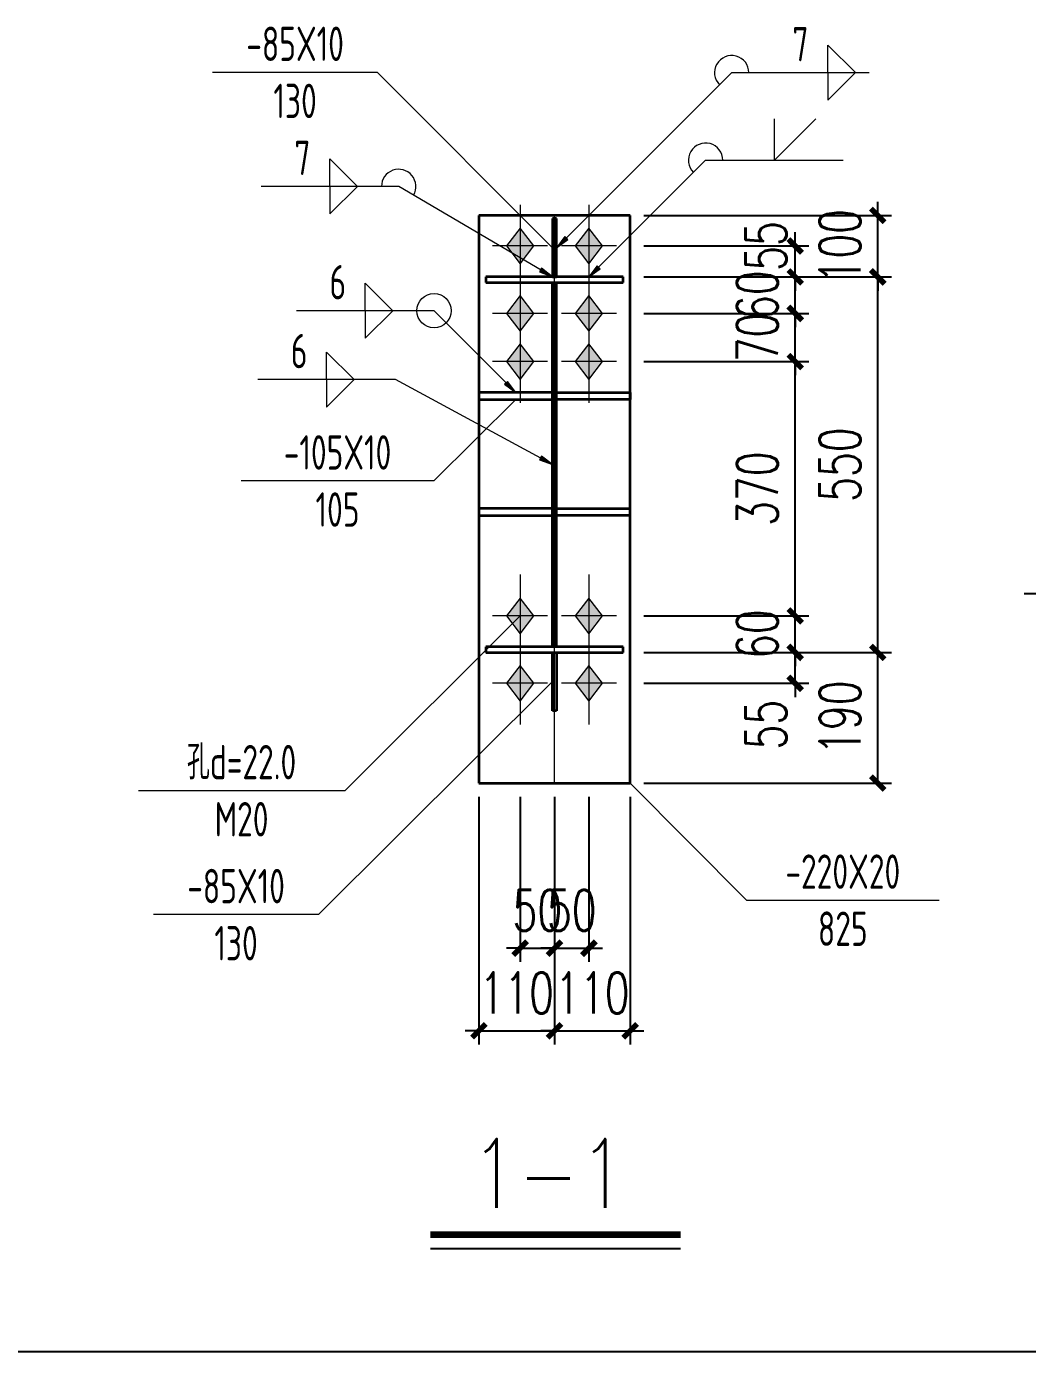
# Model space of a CAD drawing. Extents: x -33967 to 1773478, y -1022458 to -784650.
# Drawn here: x 1742722 to 1750000, y -988052 to -978422 of the extents above; entities that cross this region are included whole.
import ezdxf
from ezdxf.enums import TextEntityAlignment as Align

# ---------------------------------------------------------------- set-up
doc = ezdxf.new("R2010")
doc.units = 0
doc.header["$LTSCALE"] = 1000
doc.header["$MEASUREMENT"] = 0
doc.linetypes.add('线型6', pattern=[8.75, 5, -1.25, 1.25, -1.25])
for name, color, linetype, lineweight in [('10', 9, 'Continuous', 18), ('20', 2, 'Continuous', 35), ('焊缝标注', 9, 'Continuous', 18), ('螺栓孔标注', 9, 'Continuous', 18), ('钢板标注', 9, 'Continuous', 18)]:
    doc.layers.add(name, color=color, linetype=linetype, lineweight=lineweight)
for name, color, linetype in [('ADIM', 3, 'Continuous'), ('AXIS', 3, 'Continuous'), ('GL', 150, 'Continuous'), ('PUB_TEXT', 7, 'Continuous')]:
    doc.layers.add(name, color=color, linetype=linetype)
doc.styles.add('_TCH_DIM_T3', font='SIMPLEX', dxfattribs={"width": 0.705882, "bigfont": 'GBCBIG'})
doc.styles.add('FromPkpm', font='Pkpmeng', dxfattribs={"width": 0.7, "bigfont": 'Pkpmchn'})
doc.styles.add('SIM-TSSC', font='simplex.shx', dxfattribs={"width": 0.8, "bigfont": 'tssdchn.shx'})
doc.dimstyles.new('TCH_100_5', dxfattribs={"dimtxt": 297.5, "dimasz": 100, "dimexe": 100, "dimexo": 100, "dimgap": 126.25, "dimtad": 1, "dimdec": 0, "dimlfac": 0.2, "dimzin": 0, "dimdsep": 46, "dimtxsty": '_TCH_DIM_T3', "dimblk": 'ARCHTICK', "dimcen": 0.09, "dimclrd": 126, "dimclre": 126, "dimclrt": 7, "dimazin": 2, "dimtfac": 1, "dimtdec": 0, "dimtix": 1, "dimtmove": 2, "dimatfit": 3, "dimfxl": 1, "dimtolj": 1, "dimtzin": 0, "dimarcsym": 0})

# ---------------------------------------------------------------- blocks, each defined once
blk = doc.blocks.new('_ArchTick')
at = {"color": 0, "linetype": 'ByBlock', "const_width": 0.4}
blk.add_lwpolyline([(-0.5, -0.5), (0.5, 0.5)], dxfattribs=at)
blk = doc.blocks.new('*D629')
at = {"layer": 'Defpoints', "color": 0, "transparency": 16777216}
for p in [(1747111.1, -980017.4), (1748311.1, -980017.4), (1747111.1, -980242.4)]:
    blk.add_point(p, dxfattribs=at)
at = {"layer": 'GL', "color": 126, "lineweight": -2, "transparency": 16777216}
for p, q in [((1748311.1, -980017.4), (1748311.1, -979917.4)), ((1747211.1, -980017.4), (1748411.1, -980017.4)), ((1748311.1, -980242.4), (1748311.1, -980017.4)), ((1747211.1, -980242.4), (1748411.1, -980242.4)), ((1748311.1, -980242.4), (1748311.1, -980342.4))]:
    blk.add_line(p, q, dxfattribs=at)
at = {"layer": 'GL', "color": 126, "lineweight": -2, "transparency": 16777216, "xscale": 100, "yscale": 100, "zscale": 100}
for p, rotation in [((1748311.1, -980017.4), 270), ((1748311.1, -980242.4), 90)]:
    blk.add_blockref('_ArchTick', p, dxfattribs=dict(at, rotation=rotation))
at = {"layer": 'GL', "color": 7, "transparency": 16777216, "insert": (1748098.6, -980017.4), "char_height": 297.5, "attachment_point": 5, "rotation": 90, "style": '_TCH_DIM_T3'}
blk.add_mtext('\\A1;55', dxfattribs=at)
blk = doc.blocks.new('*D630')
at = {"layer": 'Defpoints', "color": 0, "transparency": 16777216}
for p in [(1747111.1, -980242.4), (1748311.1, -980242.4), (1747111.1, -980507.4)]:
    blk.add_point(p, dxfattribs=at)
at = {"layer": 'GL', "color": 126, "lineweight": -2, "transparency": 16777216}
for p, q in [((1748311.1, -980242.4), (1748311.1, -980142.4)), ((1747211.1, -980242.4), (1748411.1, -980242.4)), ((1748311.1, -980507.4), (1748311.1, -980242.4)), ((1747211.1, -980507.4), (1748411.1, -980507.4)), ((1748311.1, -980507.4), (1748311.1, -980607.4))]:
    blk.add_line(p, q, dxfattribs=at)
at = {"layer": 'GL', "color": 126, "lineweight": -2, "transparency": 16777216, "xscale": 100, "yscale": 100, "zscale": 100}
for p, rotation in [((1748311.1, -980242.4), 270), ((1748311.1, -980507.4), 90)]:
    blk.add_blockref('_ArchTick', p, dxfattribs=dict(at, rotation=rotation))
at = {"layer": 'GL', "color": 7, "transparency": 16777216, "insert": (1748036.1, -980374.9), "char_height": 297.5, "attachment_point": 5, "rotation": 90, "style": '_TCH_DIM_T3'}
blk.add_mtext('\\A1;60', dxfattribs=at)
blk = doc.blocks.new('*D631')
at = {"layer": 'Defpoints', "color": 0, "transparency": 16777216}
for p in [(1747111.1, -980507.4), (1748311.1, -980507.4), (1747111.1, -980857.4)]:
    blk.add_point(p, dxfattribs=at)
at = {"layer": 'GL', "color": 126, "lineweight": -2, "transparency": 16777216}
for p, q in [((1748311.1, -980507.4), (1748311.1, -980407.4)), ((1747211.1, -980507.4), (1748411.1, -980507.4)), ((1748311.1, -980857.4), (1748311.1, -980507.4)), ((1747211.1, -980857.4), (1748411.1, -980857.4)), ((1748311.1, -980857.4), (1748311.1, -980957.4))]:
    blk.add_line(p, q, dxfattribs=at)
at = {"layer": 'GL', "color": 126, "lineweight": -2, "transparency": 16777216, "xscale": 100, "yscale": 100, "zscale": 100}
for p, rotation in [((1748311.1, -980507.4), 270), ((1748311.1, -980857.4), 90)]:
    blk.add_blockref('_ArchTick', p, dxfattribs=dict(at, rotation=rotation))
at = {"layer": 'GL', "color": 7, "transparency": 16777216, "insert": (1748036.1, -980682.4), "char_height": 297.5, "attachment_point": 5, "rotation": 90, "style": '_TCH_DIM_T3'}
blk.add_mtext('\\A1;70', dxfattribs=at)
blk = doc.blocks.new('*D632')
at = {"layer": 'Defpoints', "color": 0, "transparency": 16777216}
for p in [(1747111.1, -982970.8), (1748311.1, -982970.8), (1747111.1, -983195.8)]:
    blk.add_point(p, dxfattribs=at)
at = {"layer": 'GL', "color": 126, "lineweight": -2, "transparency": 16777216}
for p, q in [((1748311.1, -982970.8), (1748311.1, -982870.8)), ((1747211.1, -982970.8), (1748411.1, -982970.8)), ((1748311.1, -983195.8), (1748311.1, -982970.8)), ((1747211.1, -983195.8), (1748411.1, -983195.8)), ((1748311.1, -983195.8), (1748311.1, -983295.8))]:
    blk.add_line(p, q, dxfattribs=at)
at = {"layer": 'GL', "color": 126, "lineweight": -2, "transparency": 16777216, "xscale": 100, "yscale": 100, "zscale": 100}
for p, rotation in [((1748311.1, -982970.8), 270), ((1748311.1, -983195.8), 90)]:
    blk.add_blockref('_ArchTick', p, dxfattribs=dict(at, rotation=rotation))
at = {"layer": 'GL', "color": 7, "transparency": 16777216, "insert": (1748098.6, -983496.3), "char_height": 297.5, "attachment_point": 5, "rotation": 90, "style": '_TCH_DIM_T3'}
blk.add_mtext('\\A1;55', dxfattribs=at)
blk = doc.blocks.new('*D633')
at = {"layer": 'Defpoints', "color": 0, "transparency": 16777216}
for p in [(1747111.1, -982705.8), (1748311.1, -982705.8), (1747111.1, -982970.8)]:
    blk.add_point(p, dxfattribs=at)
at = {"layer": 'GL', "color": 126, "lineweight": -2, "transparency": 16777216}
for p, q in [((1748311.1, -982705.8), (1748311.1, -982605.8)), ((1747211.1, -982705.8), (1748411.1, -982705.8)), ((1748311.1, -982970.8), (1748311.1, -982705.8)), ((1747211.1, -982970.8), (1748411.1, -982970.8)), ((1748311.1, -982970.8), (1748311.1, -983070.8))]:
    blk.add_line(p, q, dxfattribs=at)
at = {"layer": 'GL', "color": 126, "lineweight": -2, "transparency": 16777216, "xscale": 100, "yscale": 100, "zscale": 100}
for p, rotation in [((1748311.1, -982705.8), 270), ((1748311.1, -982970.8), 90)]:
    blk.add_blockref('_ArchTick', p, dxfattribs=dict(at, rotation=rotation))
at = {"layer": 'GL', "color": 7, "transparency": 16777216, "insert": (1748036.1, -982838.3), "char_height": 297.5, "attachment_point": 5, "rotation": 90, "style": '_TCH_DIM_T3'}
blk.add_mtext('\\A1;60', dxfattribs=at)
blk = doc.blocks.new('*D634')
at = {"layer": 'Defpoints', "color": 0, "transparency": 16777216}
for p in [(1747111.1, -980857.4), (1748311.1, -980857.4), (1747111.1, -982705.8)]:
    blk.add_point(p, dxfattribs=at)
at = {"layer": 'GL', "color": 126, "lineweight": -2, "transparency": 16777216}
for p, q in [((1747211.1, -980857.4), (1748411.1, -980857.4)), ((1748311.1, -982705.8), (1748311.1, -980857.4)), ((1747211.1, -982705.8), (1748411.1, -982705.8))]:
    blk.add_line(p, q, dxfattribs=at)
at = {"layer": 'GL', "color": 126, "lineweight": -2, "transparency": 16777216, "xscale": 100, "yscale": 100, "zscale": 100}
for p, rotation in [((1748311.1, -980857.4), 90), ((1748311.1, -982705.8), 270)]:
    blk.add_blockref('_ArchTick', p, dxfattribs=dict(at, rotation=rotation))
at = {"layer": 'GL', "color": 7, "transparency": 16777216, "insert": (1748036.1, -981781.6), "char_height": 297.5, "attachment_point": 5, "rotation": 90, "style": '_TCH_DIM_T3'}
blk.add_mtext('\\A1;370', dxfattribs=at)
blk = doc.blocks.new('*D635')
at = {"layer": 'Defpoints', "color": 0, "transparency": 16777216}
for p in [(1746311.1, -983920.8), (1746561.1, -983920.8), (1746561.1, -985120.8)]:
    blk.add_point(p, dxfattribs=at)
at = {"layer": 'GL', "color": 126, "lineweight": -2, "transparency": 16777216}
for p, q in [((1746311.1, -984020.8), (1746311.1, -985220.8)), ((1746561.1, -984020.8), (1746561.1, -985220.8)), ((1746311.1, -985120.8), (1746211.1, -985120.8)), ((1746311.1, -985120.8), (1746561.1, -985120.8)), ((1746561.1, -985120.8), (1746661.1, -985120.8))]:
    blk.add_line(p, q, dxfattribs=at)
at = {"layer": 'GL', "color": 126, "lineweight": -2, "transparency": 16777216, "xscale": 100, "yscale": 100, "zscale": 100}
blk.add_blockref('_ArchTick', (1746311.1, -985120.8), dxfattribs=at)
at = {"layer": 'GL', "color": 126, "lineweight": -2, "transparency": 16777216, "xscale": 100, "yscale": 100, "zscale": 100, "rotation": 180}
blk.add_blockref('_ArchTick', (1746561.1, -985120.8), dxfattribs=at)
at = {"layer": 'GL', "color": 7, "transparency": 16777216, "insert": (1746436.1, -984845.8), "char_height": 297.5, "attachment_point": 5, "style": '_TCH_DIM_T3'}
blk.add_mtext('\\A1;50', dxfattribs=at)
blk = doc.blocks.new('*D636')
at = {"layer": 'Defpoints', "color": 0, "transparency": 16777216}
for p in [(1746561.1, -983920.8), (1746811.1, -983920.8), (1746811.1, -985120.8)]:
    blk.add_point(p, dxfattribs=at)
at = {"layer": 'GL', "color": 126, "lineweight": -2, "transparency": 16777216}
for p, q in [((1746561.1, -984020.8), (1746561.1, -985220.8)), ((1746811.1, -984020.8), (1746811.1, -985220.8)), ((1746561.1, -985120.8), (1746461.1, -985120.8)), ((1746561.1, -985120.8), (1746811.1, -985120.8)), ((1746811.1, -985120.8), (1746911.1, -985120.8))]:
    blk.add_line(p, q, dxfattribs=at)
at = {"layer": 'GL', "color": 126, "lineweight": -2, "transparency": 16777216, "xscale": 100, "yscale": 100, "zscale": 100}
blk.add_blockref('_ArchTick', (1746561.1, -985120.8), dxfattribs=at)
at = {"layer": 'GL', "color": 126, "lineweight": -2, "transparency": 16777216, "xscale": 100, "yscale": 100, "zscale": 100, "rotation": 180}
blk.add_blockref('_ArchTick', (1746811.1, -985120.8), dxfattribs=at)
at = {"layer": 'GL', "color": 7, "transparency": 16777216, "insert": (1746686.1, -984845.8), "char_height": 297.5, "attachment_point": 5, "style": '_TCH_DIM_T3'}
blk.add_mtext('\\A1;50', dxfattribs=at)
blk = doc.blocks.new('*D637')
at = {"layer": 'Defpoints', "color": 0, "transparency": 16777216}
for p in [(1746011.1, -983920.8), (1746561.1, -983920.8), (1746561.1, -985720.8)]:
    blk.add_point(p, dxfattribs=at)
at = {"layer": 'GL', "color": 126, "lineweight": -2, "transparency": 16777216}
for p, q in [((1746011.1, -984020.8), (1746011.1, -985820.8)), ((1746561.1, -984020.8), (1746561.1, -985820.8)), ((1746011.1, -985720.8), (1745911.1, -985720.8)), ((1746011.1, -985720.8), (1746561.1, -985720.8)), ((1746561.1, -985720.8), (1746661.1, -985720.8))]:
    blk.add_line(p, q, dxfattribs=at)
at = {"layer": 'GL', "color": 126, "lineweight": -2, "transparency": 16777216, "xscale": 100, "yscale": 100, "zscale": 100}
blk.add_blockref('_ArchTick', (1746011.1, -985720.8), dxfattribs=at)
at = {"layer": 'GL', "color": 126, "lineweight": -2, "transparency": 16777216, "xscale": 100, "yscale": 100, "zscale": 100, "rotation": 180}
blk.add_blockref('_ArchTick', (1746561.1, -985720.8), dxfattribs=at)
at = {"layer": 'GL', "color": 7, "transparency": 16777216, "insert": (1746286.1, -985445.8), "char_height": 297.5, "attachment_point": 5, "style": '_TCH_DIM_T3'}
blk.add_mtext('\\A1;110', dxfattribs=at)
blk = doc.blocks.new('*D638')
at = {"layer": 'Defpoints', "color": 0, "transparency": 16777216}
for p in [(1746561.1, -983920.8), (1747111.1, -983920.8), (1747111.1, -985720.8)]:
    blk.add_point(p, dxfattribs=at)
at = {"layer": 'GL', "color": 126, "lineweight": -2, "transparency": 16777216}
for p, q in [((1746561.1, -984020.8), (1746561.1, -985820.8)), ((1747111.1, -984020.8), (1747111.1, -985820.8)), ((1746561.1, -985720.8), (1746461.1, -985720.8)), ((1746561.1, -985720.8), (1747111.1, -985720.8)), ((1747111.1, -985720.8), (1747211.1, -985720.8))]:
    blk.add_line(p, q, dxfattribs=at)
at = {"layer": 'GL', "color": 126, "lineweight": -2, "transparency": 16777216, "xscale": 100, "yscale": 100, "zscale": 100}
blk.add_blockref('_ArchTick', (1746561.1, -985720.8), dxfattribs=at)
at = {"layer": 'GL', "color": 126, "lineweight": -2, "transparency": 16777216, "xscale": 100, "yscale": 100, "zscale": 100, "rotation": 180}
blk.add_blockref('_ArchTick', (1747111.1, -985720.8), dxfattribs=at)
at = {"layer": 'GL', "color": 7, "transparency": 16777216, "insert": (1746836.1, -985445.8), "char_height": 297.5, "attachment_point": 5, "style": '_TCH_DIM_T3'}
blk.add_mtext('\\A1;110', dxfattribs=at)
blk = doc.blocks.new('*D639')
at = {"layer": 'Defpoints', "color": 0, "transparency": 16777216}
for p in [(1747111.1, -982970.8), (1748911.1, -982970.8), (1747111.1, -983920.8)]:
    blk.add_point(p, dxfattribs=at)
at = {"layer": 'GL', "color": 126, "lineweight": -2, "transparency": 16777216}
for p, q in [((1747211.1, -982970.8), (1749011.1, -982970.8)), ((1748911.1, -983920.8), (1748911.1, -982970.8)), ((1747211.1, -983920.8), (1749011.1, -983920.8))]:
    blk.add_line(p, q, dxfattribs=at)
at = {"layer": 'GL', "color": 126, "lineweight": -2, "transparency": 16777216, "xscale": 100, "yscale": 100, "zscale": 100}
for p, rotation in [((1748911.1, -982970.8), 90), ((1748911.1, -983920.8), 270)]:
    blk.add_blockref('_ArchTick', p, dxfattribs=dict(at, rotation=rotation))
at = {"layer": 'GL', "color": 7, "transparency": 16777216, "insert": (1748636.1, -983445.8), "char_height": 297.5, "attachment_point": 5, "rotation": 90, "style": '_TCH_DIM_T3'}
blk.add_mtext('\\A1;190', dxfattribs=at)
blk = doc.blocks.new('*D640')
at = {"layer": 'Defpoints', "color": 0, "transparency": 16777216}
for p in [(1747111.1, -980242.4), (1748911.1, -980242.4), (1747111.1, -982970.8)]:
    blk.add_point(p, dxfattribs=at)
at = {"layer": 'GL', "color": 126, "lineweight": -2, "transparency": 16777216}
for p, q in [((1747211.1, -980242.4), (1749011.1, -980242.4)), ((1748911.1, -982970.8), (1748911.1, -980242.4)), ((1747211.1, -982970.8), (1749011.1, -982970.8))]:
    blk.add_line(p, q, dxfattribs=at)
at = {"layer": 'GL', "color": 126, "lineweight": -2, "transparency": 16777216, "xscale": 100, "yscale": 100, "zscale": 100}
for p, rotation in [((1748911.1, -980242.4), 90), ((1748911.1, -982970.8), 270)]:
    blk.add_blockref('_ArchTick', p, dxfattribs=dict(at, rotation=rotation))
at = {"layer": 'GL', "color": 7, "transparency": 16777216, "insert": (1748636.1, -981606.6), "char_height": 297.5, "attachment_point": 5, "rotation": 90, "style": '_TCH_DIM_T3'}
blk.add_mtext('\\A1;550', dxfattribs=at)
blk = doc.blocks.new('*D641')
at = {"layer": 'Defpoints', "color": 0, "transparency": 16777216}
for p in [(1747111.1, -979795.8), (1748911.1, -979795.8), (1747111.1, -980242.4)]:
    blk.add_point(p, dxfattribs=at)
at = {"layer": 'GL', "color": 126, "lineweight": -2, "transparency": 16777216}
for p, q in [((1748911.1, -979795.8), (1748911.1, -979695.8)), ((1747211.1, -979795.8), (1749011.1, -979795.8)), ((1748911.1, -980242.4), (1748911.1, -979795.8)), ((1747211.1, -980242.4), (1749011.1, -980242.4)), ((1748911.1, -980242.4), (1748911.1, -980342.4))]:
    blk.add_line(p, q, dxfattribs=at)
at = {"layer": 'GL', "color": 126, "lineweight": -2, "transparency": 16777216, "xscale": 100, "yscale": 100, "zscale": 100}
for p, rotation in [((1748911.1, -979795.8), 270), ((1748911.1, -980242.4), 90)]:
    blk.add_blockref('_ArchTick', p, dxfattribs=dict(at, rotation=rotation))
at = {"layer": 'GL', "color": 7, "transparency": 16777216, "insert": (1748636.1, -980019.1), "char_height": 297.5, "attachment_point": 5, "rotation": 90, "style": '_TCH_DIM_T3'}
blk.add_mtext('\\A1;100', dxfattribs=at)

msp = doc.modelspace()

# ---------------------------------------------------------------- hatches: boundary and pattern name
at = {"layer": '10', "transparency": 33554687}
for points in [[(1746311.1, -979887.4), (1746211.1, -980017.4), (1746311.1, -980147.4), (1746411.1, -980017.4)], [(1746811.1, -979887.4), (1746711.1, -980017.4), (1746811.1, -980147.4), (1746911.1, -980017.4)], [(1746311.1, -980377.4), (1746211.1, -980507.4), (1746311.1, -980637.4), (1746411.1, -980507.4)], [(1746811.1, -980377.4), (1746711.1, -980507.4), (1746811.1, -980637.4), (1746911.1, -980507.4)], [(1746311.1, -980727.4), (1746211.1, -980857.4), (1746311.1, -980987.4), (1746411.1, -980857.4)], [(1746811.1, -980727.4), (1746711.1, -980857.4), (1746811.1, -980987.4), (1746911.1, -980857.4)], [(1746311.1, -982575.8), (1746211.1, -982705.8), (1746311.1, -982835.8), (1746411.1, -982705.8)], [(1746811.1, -982575.8), (1746711.1, -982705.8), (1746811.1, -982835.8), (1746911.1, -982705.8)], [(1746311.1, -983065.8), (1746211.1, -983195.8), (1746311.1, -983325.8), (1746411.1, -983195.8)], [(1746811.1, -983065.8), (1746711.1, -983195.8), (1746811.1, -983325.8), (1746911.1, -983195.8)]]:
    msp.add_hatch(color=1, dxfattribs=at).paths.add_polyline_path(points)
at = {"layer": '焊缝标注', "transparency": 33554687}
for points in [[(1746576.1, -980029.9), (1746657.4, -979969.9), (1746636.2, -979948.7)], [(1746811.1, -980242.4), (1746892.4, -980182.4), (1746871.2, -980161.2)], [(1746546.1, -980242.4), (1746467.5, -980178.8), (1746452.3, -980204.7)], [(1746278.6, -981082.4), (1746218.6, -981001.1), (1746197.3, -981022.2)], [(1746546.1, -981606.6), (1746465.3, -981545.8), (1746451, -981572.2)]]:
    msp.add_hatch(color=256, dxfattribs=at).paths.add_polyline_path(points)

# ---------------------------------------------------------------- linework, layer by layer
at = {"layer": '10', "color": 9, "lineweight": 18}
for p, q in [((1746311.1, -979717.4), (1746311.1, -980317.4)), ((1746811.1, -979717.4), (1746811.1, -980317.4)), ((1746511.1, -980017.4), (1746111.1, -980017.4)), ((1747011.1, -980017.4), (1746611.1, -980017.4)), ((1746311.1, -980207.4), (1746311.1, -980807.4)), ((1746811.1, -980207.4), (1746811.1, -980807.4)), ((1746511.1, -980507.4), (1746111.1, -980507.4)), ((1746311.1, -980557.4), (1746311.1, -981157.4)), ((1747011.1, -980507.4), (1746611.1, -980507.4)), ((1746811.1, -980557.4), (1746811.1, -981157.4)), ((1746511.1, -980857.4), (1746111.1, -980857.4)), ((1747011.1, -980857.4), (1746611.1, -980857.4)), ((1746311.1, -982405.8), (1746311.1, -983005.8)), ((1746811.1, -982405.8), (1746811.1, -983005.8)), ((1746511.1, -982705.8), (1746111.1, -982705.8)), ((1747011.1, -982705.8), (1746611.1, -982705.8)), ((1746311.1, -982895.8), (1746311.1, -983495.8)), ((1746811.1, -982895.8), (1746811.1, -983495.8)), ((1746511.1, -983195.8), (1746111.1, -983195.8)), ((1747011.1, -983195.8), (1746611.1, -983195.8))]:
    msp.add_line(p, q, dxfattribs=at)
at = {"layer": '10', "linetype": '线型6', "lineweight": 18}
msp.add_line((1746561.1, -983925.8), (1746561.1, -979790.8), dxfattribs=at)
at = {"layer": '10', "color": 3, "lineweight": 35}
for p, q in [((1747061.1, -980242.4), (1746061.1, -980242.4)), ((1746061.1, -980242.4), (1746061.1, -980282.4)), ((1747061.1, -980282.4), (1747061.1, -980242.4)), ((1746061.1, -980282.4), (1747061.1, -980282.4)), ((1746546.1, -982930.8), (1746546.1, -980282.4)), ((1746576.1, -982930.8), (1746576.1, -980282.4)), ((1747061.1, -982930.8), (1746061.1, -982930.8)), ((1746061.1, -982930.8), (1746061.1, -982970.8)), ((1747061.1, -982970.8), (1747061.1, -982930.8)), ((1746061.1, -982970.8), (1747061.1, -982970.8))]:
    msp.add_line(p, q, dxfattribs=at)
at = {"layer": '10', "color": 1, "linetype": 'Continuous'}
for points in [[(1746311.1, -979887.4), (1746211.1, -980017.4), (1746311.1, -980147.4), (1746411.1, -980017.4)], [(1746811.1, -979887.4), (1746711.1, -980017.4), (1746811.1, -980147.4), (1746911.1, -980017.4)], [(1746311.1, -980377.4), (1746211.1, -980507.4), (1746311.1, -980637.4), (1746411.1, -980507.4)], [(1746811.1, -980377.4), (1746711.1, -980507.4), (1746811.1, -980637.4), (1746911.1, -980507.4)], [(1746311.1, -980727.4), (1746211.1, -980857.4), (1746311.1, -980987.4), (1746411.1, -980857.4)], [(1746811.1, -980727.4), (1746711.1, -980857.4), (1746811.1, -980987.4), (1746911.1, -980857.4)], [(1746311.1, -982575.8), (1746211.1, -982705.8), (1746311.1, -982835.8), (1746411.1, -982705.8)], [(1746811.1, -982575.8), (1746711.1, -982705.8), (1746811.1, -982835.8), (1746911.1, -982705.8)], [(1746311.1, -983065.8), (1746211.1, -983195.8), (1746311.1, -983325.8), (1746411.1, -983195.8)], [(1746811.1, -983065.8), (1746711.1, -983195.8), (1746811.1, -983325.8), (1746911.1, -983195.8)]]:
    msp.add_lwpolyline(points, close=True, dxfattribs=at)
at = {"layer": '20', "lineweight": 35}
for p, q in [((1747111.1, -979795.8), (1746011.1, -979795.8)), ((1746011.1, -979795.8), (1746011.1, -983920.8)), ((1746576.1, -979817.4), (1746546.1, -979817.4)), ((1746546.1, -979817.4), (1746546.1, -980242.4)), ((1746576.1, -980242.4), (1746576.1, -979817.4)), ((1747111.1, -983920.8), (1747111.1, -979795.8)), ((1746546.1, -980242.4), (1746576.1, -980242.4)), ((1746546.1, -981082.4), (1746011.1, -981082.4)), ((1746011.1, -981082.4), (1746011.1, -981132.4)), ((1746011.1, -981132.4), (1746546.1, -981132.4)), ((1746546.1, -981132.4), (1746546.1, -981082.4)), ((1746576.1, -981082.4), (1747111.1, -981082.4)), ((1746576.1, -981132.4), (1746576.1, -981082.4)), ((1747111.1, -981132.4), (1746576.1, -981132.4)), ((1747111.1, -981082.4), (1747111.1, -981132.4)), ((1746546.1, -981925.2), (1746011.1, -981925.2)), ((1746011.1, -981975.2), (1746546.1, -981975.2)), ((1746576.1, -981925.2), (1747111.1, -981925.2)), ((1747111.1, -981975.2), (1746576.1, -981975.2)), ((1746546.1, -982970.8), (1746576.1, -982970.8)), ((1746546.1, -983395.8), (1746546.1, -982970.8)), ((1746576.1, -982970.8), (1746576.1, -983395.8)), ((1746576.1, -983395.8), (1746546.1, -983395.8)), ((1746011.1, -983920.8), (1747111.1, -983920.8))]:
    msp.add_line(p, q, dxfattribs=at)
at = {"layer": 'ADIM', "const_width": 50}
msp.add_lwpolyline([(1745658.6, -987202.7), (1747477.3, -987202.7)], dxfattribs=at)
at = {"layer": 'ADIM'}
msp.add_lwpolyline([(1745658.6, -987302.7), (1747477.3, -987302.7)], dxfattribs=at)
at = {"layer": 'AXIS'}
for p, q in [((1751241.7, -982545.1), (1749975.7, -982545.1)), ((1735443.2, -988051.7), (1761578.7, -988051.7))]:
    msp.add_line(p, q, dxfattribs=at)
at = {"layer": '焊缝标注', "lineweight": 18}
for p, q in [((1748549.4, -978557.7), (1748749.4, -978757.7)), ((1748549.4, -978757.7), (1748549.4, -978557.7)), ((1746576.1, -980029.9), (1747849.4, -978757.7)), ((1747849.4, -978757.7), (1748849.4, -978757.7)), ((1748549.4, -978957.7), (1748749.4, -978757.7)), ((1748549.4, -978757.7), (1748549.4, -978957.7)), ((1748159.9, -979394.3), (1748159.9, -979094.3)), ((1748159.9, -979394.3), (1748459.9, -979094.3)), ((1745128, -979584.8), (1744928, -979384.8)), ((1744928, -979584.8), (1744928, -979384.8)), ((1746811.1, -980242.4), (1747659.9, -979394.3)), ((1747659.9, -979394.3), (1748659.9, -979394.3)), ((1745428, -979584.8), (1744428, -979584.8)), ((1745128, -979584.8), (1744928, -979784.8)), ((1744928, -979584.8), (1744928, -979784.8)), ((1746546.1, -980242.4), (1745428, -979584.8)), ((1745385.3, -980487.8), (1745185.3, -980287.8)), ((1745185.3, -980487.8), (1745185.3, -980287.8)), ((1745685.3, -980487.8), (1744685.3, -980487.8)), ((1745385.3, -980487.8), (1745185.3, -980687.8)), ((1745185.3, -980487.8), (1745185.3, -980687.8)), ((1746278.6, -981082.4), (1745685.3, -980487.8)), ((1745104.1, -980988.3), (1744904.1, -980788.3)), ((1744904.1, -980988.3), (1744904.1, -980788.3)), ((1745404.1, -980988.3), (1744404.1, -980988.3)), ((1745104.1, -980988.3), (1744904.1, -981188.3)), ((1744904.1, -980988.3), (1744904.1, -981188.3)), ((1746546.1, -981606.6), (1745404.1, -980988.3))]:
    msp.add_line(p, q, dxfattribs=at)
at = {"layer": '焊缝标注', "linetype": 'Continuous'}
for points in [[(1746576.1, -980029.9), (1746657.4, -979969.9), (1746636.2, -979948.7)], [(1746811.1, -980242.4), (1746892.4, -980182.4), (1746871.2, -980161.2)], [(1746546.1, -980242.4), (1746467.5, -980178.8), (1746452.3, -980204.7)], [(1746278.6, -981082.4), (1746218.6, -981001.1), (1746197.3, -981022.2)], [(1746546.1, -981606.6), (1746465.3, -981545.8), (1746451, -981572.2)]]:
    msp.add_lwpolyline(points, close=True, dxfattribs=at)
at = {"layer": '焊缝标注', "lineweight": 18}
msp.add_circle((1745685.3, -980487.8), 125, dxfattribs=at)
for centre, start, end in [((1747849.4, -978757.7), 0, 224.97719), ((1747659.9, -979394.3), 0, 224.97719), ((1745428, -979584.8), 329.5354, 180)]:
    msp.add_arc(centre, 125, start, end, dxfattribs=at)
at = {"layer": '螺栓孔标注', "lineweight": 18}
for p, q in [((1746311.1, -982705.8), (1745035.8, -983976)), ((1745035.8, -983976), (1743535.8, -983976))]:
    msp.add_line(p, q, dxfattribs=at)
at = {"layer": '螺栓孔标注', "const_width": 0.1}
msp.add_lwpolyline([(1746311.1, -982705.8, 1), (1746311, -982705.8, 1)], format="xyb", close=True, dxfattribs=at)
at = {"layer": '钢板标注', "lineweight": 18}
for p, q in [((1745274.8, -978755.6), (1744074.8, -978755.6)), ((1746546.1, -980029.9), (1745274.8, -978755.6)), ((1746278.6, -981132.4), (1745683.4, -981725.2)), ((1745683.4, -981725.2), (1744283.4, -981725.2)), ((1746546.1, -983183.3), (1744845.6, -984877)), ((1747111.1, -983920.8), (1747957.2, -984771.7)), ((1747957.2, -984771.7), (1749357.2, -984771.7)), ((1744845.6, -984877), (1743645.6, -984877))]:
    msp.add_line(p, q, dxfattribs=at)
at = {"layer": '钢板标注', "const_width": 0.1}
for points in [[(1746546.1, -980029.9, 1), (1746546, -980029.9, 1)], [(1746278.6, -981132.4, 1), (1746278.5, -981132.4, 1)], [(1746546.1, -983183.3, 1), (1746546, -983183.3, 1)], [(1747111.1, -983920.8, 1), (1747111, -983920.8, 1)]]:
    msp.add_lwpolyline(points, format="xyb", close=True, dxfattribs=at)

# ---------------------------------------------------------------- texts
at = {"layer": 'PUB_TEXT', "linetype": 'ByBlock', "transparency": 16777216, "style": 'SIM-TSSC', "width": 0.8}
msp.add_text('1-1', height=500, dxfattribs=at).set_placement((1746517.4, -986758), align=Align.MIDDLE_CENTER)
at = {"layer": '焊缝标注', "lineweight": 25, "style": 'FromPkpm', "width": 0.7}
for s, p in [('7', (1748349.4, -978675.2)), ('7', (1744728, -979502.3)), ('6', (1744985.3, -980405.3)), ('6', (1744704.1, -980905.8))]:
    msp.add_text(s, height=250, dxfattribs=at).set_placement(p, align=Align.CENTER)
at = {"layer": '螺栓孔标注', "lineweight": 25, "style": 'FromPkpm', "width": 0.7}
msp.add_text('孔d=22.0', height=250, dxfattribs=at).set_placement((1744285.8, -983893.5), align=Align.CENTER)
msp.add_text('M20', height=250, dxfattribs=at).set_placement((1744285.8, -984058.5), align=Align.TOP_CENTER)
at = {"layer": '钢板标注', "lineweight": 25, "style": 'FromPkpm', "width": 0.7}
for s, p in [('-85X10', (1744674.8, -978673.1)), ('-105X10', (1744983.4, -981642.7)), ('-220X20', (1748657.2, -984689.2)), ('-85X10', (1744245.6, -984794.5))]:
    msp.add_text(s, height=250, dxfattribs=at).set_placement(p, align=Align.CENTER)
for s, p in [('130', (1744674.8, -978838.1)), ('105', (1744983.4, -981807.7)), ('825', (1748657.2, -984854.2)), ('130', (1744245.6, -984959.5))]:
    msp.add_text(s, height=250, dxfattribs=at).set_placement(p, align=Align.TOP_CENTER)

# ---------------------------------------------------------------- dimensions: what is measured, and where the dimension line sits
at = {"layer": 'GL'}
for base, p1, p2, text, picture, middle in [((1748911.1, -979795.8), (1747111.1, -980242.4), (1747111.1, -979795.8), '100', '*D641', (1748636.1, -980019.1)), ((1748311.1, -980242.4), (1747111.1, -980507.4), (1747111.1, -980242.4), '60', '*D630', (1748036.1, -980374.9)), ((1748911.1, -980242.4), (1747111.1, -982970.8), (1747111.1, -980242.4), '550', '*D640', (1748636.1, -981606.6)), ((1748311.1, -980507.4), (1747111.1, -980857.4), (1747111.1, -980507.4), '70', '*D631', (1748036.1, -980682.4)), ((1748311.1, -980857.4), (1747111.1, -982705.8), (1747111.1, -980857.4), '370', '*D634', (1748036.1, -981781.6)), ((1748311.1, -982705.8), (1747111.1, -982970.8), (1747111.1, -982705.8), '60', '*D633', (1748036.1, -982838.3)), ((1748911.1, -982970.8), (1747111.1, -983920.8), (1747111.1, -982970.8), '190', '*D639', (1748636.1, -983445.8))]:
    dim = msp.add_linear_dim(base=base, p1=p1, p2=p2, angle=90, text=text, dimstyle='TCH_100_5', dxfattribs=at)
    dim.commit()
    dim.dimension.update_dxf_attribs({"geometry": picture, "text_midpoint": middle})
for base, p1, p2, picture, middle in [((1748311.1, -980017.4), (1747111.1, -980242.4), (1747111.1, -980017.4), '*D629', (1748098.6, -980017.4)), ((1748311.1, -982970.8), (1747111.1, -983195.8), (1747111.1, -982970.8), '*D632', (1748098.6, -983496.3))]:
    dim = msp.add_linear_dim(base=base, p1=p1, p2=p2, angle=90, text='55', dimstyle='TCH_100_5', dxfattribs=at)
    dim.commit()
    dim.dimension.update_dxf_attribs({"geometry": picture, "text_midpoint": middle, "dimtype": 128})
for base, p1, p2, text, picture, middle in [((1746561.1, -985720.8), (1746011.1, -983920.8), (1746561.1, -983920.8), '110', '*D637', (1746286.1, -985445.8)), ((1746561.1, -985120.8), (1746311.1, -983920.8), (1746561.1, -983920.8), '50', '*D635', (1746436.1, -984845.8)), ((1746811.1, -985120.8), (1746561.1, -983920.8), (1746811.1, -983920.8), '50', '*D636', (1746686.1, -984845.8)), ((1747111.1, -985720.8), (1746561.1, -983920.8), (1747111.1, -983920.8), '110', '*D638', (1746836.1, -985445.8))]:
    dim = msp.add_linear_dim(base=base, p1=p1, p2=p2, text=text, dimstyle='TCH_100_5', dxfattribs=at)
    dim.commit()
    dim.dimension.update_dxf_attribs({"geometry": picture, "text_midpoint": middle})

doc.saveas('drawing.dxf')
